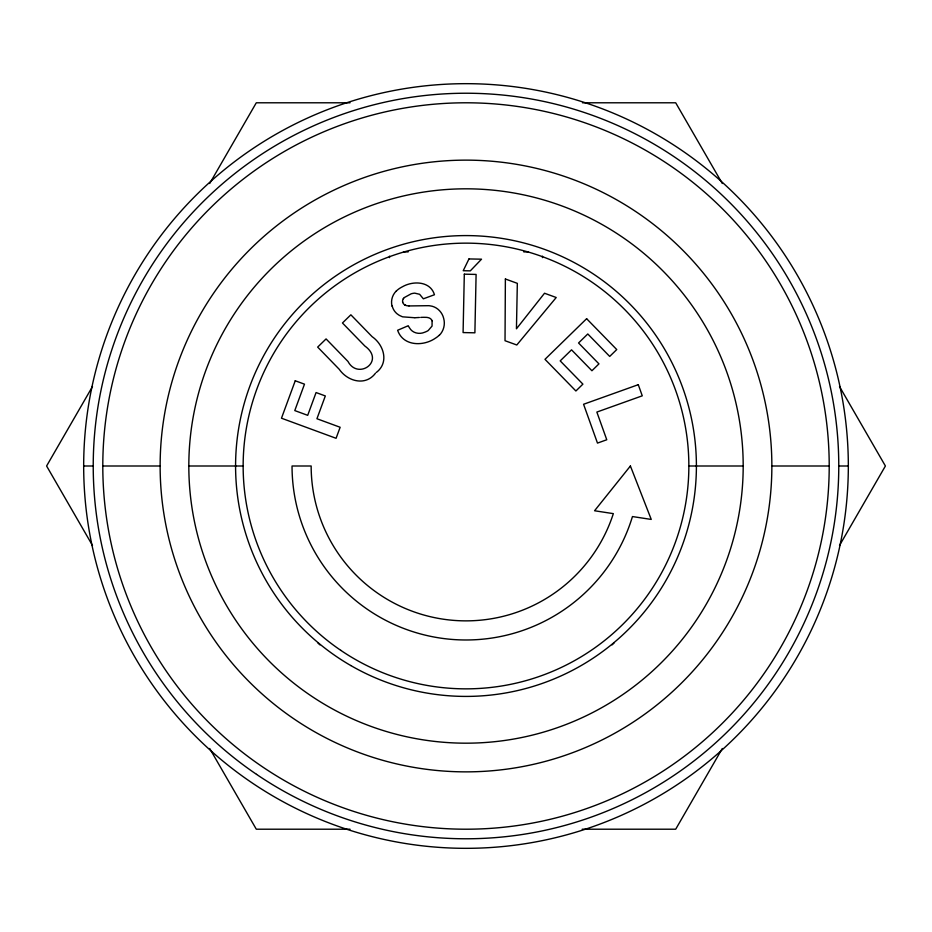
<?xml version="1.0" encoding="UTF-8"?>
<svg xmlns="http://www.w3.org/2000/svg" width="932" height="932" viewBox="0 0 932 932"><rect width="100%" height="100%" fill="white"/><g stroke="black" fill="none" stroke-linecap="round" stroke-linejoin="round"><path stroke-width="1.4" d="M92.478 386.547L46.6 466L92.478 545.453M209.7 183.499L256.3 102.788L350.024 102.788M722.3 748.501L675.7 829.212L582.209 829.212M839.522 545.453L885.4 466L839.522 386.547M403.346 298.729L404.08 297.786M404.278 297.576L411.152 293.813A15.902 15.902 0 0 1 412.422 293.487L413.097 293.359A13.06 13.06 0 0 1 414.752 293.149L419.633 294.302L423.349 298.811L434.452 294.745C430.374 280.986 412.993 280.649 402.438 286.765A23.265 23.265 0 0 0 401.308 287.371L399.945 288.174A21.11 21.11 0 0 0 396.683 290.702L396.345 291.04M612.103 644.874L614.153 642.824M376.237 372.52C389.25 362.758 384.019 344.91 372.136 336.685L350.863 314.806L342.452 322.985L364.855 346.028C385.732 361.092 358.028 380.361 347.997 361.476L326.072 338.922L317.672 347.1L339.26 369.317C347.52 381.27 365.367 386.477 375.386 373.336M415.02 317.73L419.377 317.474M420.716 317.404L422.476 317.323M414.717 317.742L402.706 316.845A12.279 12.279 0 0 1 402.193 316.67L399.642 315.517A14.714 14.714 0 0 1 398.989 315.144L397.195 313.886A14.376 14.376 0 0 1 396.193 313.001L395.098 311.801A14.05 14.05 0 0 1 394.085 310.414L393.479 309.354A14.062 14.062 0 0 1 392.815 307.933L392.209 306.104M423.198 317.299L426.46 317.358A12.069 12.069 0 0 1 427.322 317.463L428.196 317.649A5.639 5.639 0 0 1 432.215 320.876M582.5 102.788L675.7 102.788L722.3 183.499M403.486 251.896L408.181 251.896M523.772 251.896L528.479 251.896M83.67 466L93.235 466M102.788 466L160.141 466M188.812 466L243.147 466M688.853 466L743.188 466A277.188 277.188 0 0 1 327.412 706.048A277.188 277.188 0 0 1 327.412 225.952A277.188 277.188 0 0 1 743.188 466M771.859 466A305.859 305.859 0 0 1 313.07 730.886A305.859 305.859 0 0 1 313.07 201.114A305.859 305.859 0 0 1 771.859 466L829.212 466A363.212 363.212 0 0 1 284.4 780.55A363.212 363.212 0 0 1 284.4 151.45A363.212 363.212 0 0 1 829.212 466M838.765 466L848.33 466A382.33 382.33 0 0 1 274.835 797.105A382.33 382.33 0 0 1 274.835 134.895A382.33 382.33 0 0 1 848.33 466M350.024 829.212L256.3 829.212L209.7 748.501M408.985 305.941L428.802 305.684A20.236 20.236 0 0 1 430.06 305.847C436.747 306.593 442.176 311.964 443.679 318.395A17.463 17.463 0 0 1 439.263 335.404M405.874 305.416L405.222 305.137M405.28 305.172L405.338 305.195A4.718 4.718 0 0 1 402.892 302.795L402.787 302.201M317.847 642.824L319.897 644.874M432.099 320.923L432.052 326.072L428.231 330.534A15.075 15.075 0 0 1 426.553 331.454L425.971 331.722A17.58 17.58 0 0 1 424.421 332.328C419.132 334.635 412.375 333.062 409.474 327.819A19.059 19.059 0 0 1 408.565 326.351L408.228 325.734L397.626 330.266C403.09 346.378 423.466 346.564 435.524 338.118A22.193 22.193 0 0 0 439.158 335.287M542.471 256.184L542.471 257.616M389.529 256.184L389.529 257.616M392.023 306.15A15.856 15.856 0 0 1 396.298 290.982M402.694 302.154A4.648 4.648 0 0 1 403.288 298.694M408.985 305.917A13.409 13.409 0 0 1 405.863 305.463M505.377 278.994L505.028 340.716L516.794 344.991L556.218 297.506L544.521 293.242L516.445 328.798L517.33 283.351L505.377 278.994M464.311 274.171L463.088 332.573L474.889 332.817L476.101 274.427L464.311 274.171M295.246 380.769L281.476 418.212L336.079 438.296L340.145 427.275L316.938 418.736L325.326 395.949L316.076 392.547L307.7 415.334L294.78 410.581L304.484 384.17L295.246 380.769M468.971 258.933L463.227 270.723L470.31 270.863L481.518 259.189L468.971 258.933M630.405 466L594.558 510.759L613.338 513.637A154.84 154.84 0 0 1 311.16 466L292.042 466A173.958 173.958 0 0 0 632.455 516.561L651.247 519.427L630.405 466M586.624 318.697L544.987 359.321L575.894 390.986L582.896 384.135L560.202 360.882L571.537 349.838L591.925 370.738L598.95 363.876L578.551 342.976L587.789 333.971L609.703 356.432L616.751 349.558L586.624 318.697M638.28 384.683L583.572 404.267L597.482 443.096L606.767 439.764L596.853 412.072L642.264 395.82L638.28 384.683M350.793 665.541A230.402 230.402 0 0 0 696.402 466A230.402 230.402 0 0 0 350.793 266.459A230.402 230.402 0 0 0 350.793 665.541M340.786 650.35A222.853 222.853 0 0 0 688.259 482.263A222.853 222.853 0 0 0 368.955 265.387A222.853 222.853 0 0 0 340.786 650.35M256.545 774.364A372.765 372.765 0 0 0 837.775 493.214A372.765 372.765 0 0 0 303.681 130.433A372.765 372.765 0 0 0 256.545 774.364"/></g></svg>
